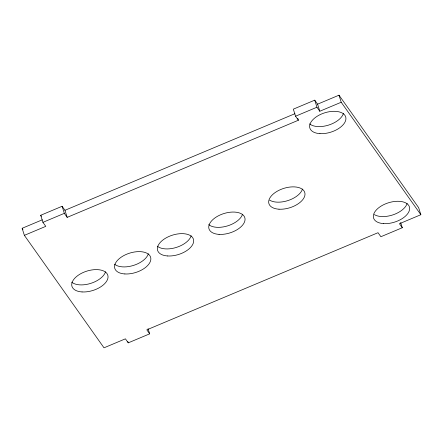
<?xml version="1.0" encoding="UTF-8"?>
<svg xmlns="http://www.w3.org/2000/svg" width="443" height="443" viewBox="0 0 443 443"><rect width="100%" height="100%" fill="white"/><g stroke="black" fill="none" stroke-linecap="round" stroke-linejoin="round"><path stroke-width="0.66" d="M42.301 219.817L22.15 228.283L24.365 235.349L45.773 226.356L42.927 222.342L40.712 215.27L62.12 206.277L64.966 210.298L67.181 217.363L298.394 120.236L297.79 118.309M24.365 235.349L104.005 347.816L125.413 338.823L128.26 342.843L149.668 333.845L146.821 329.83L378.034 232.702L380.88 236.723L402.288 227.73L399.442 223.709L420.85 214.717L341.21 102.25L319.802 111.243L317.587 104.177L314.74 100.157L293.332 109.155L295.547 116.221L298.394 120.236M64.966 210.298L294.905 113.707M317.587 104.177L338.995 95.184L418.635 207.651L420.85 214.717M42.927 222.342L64.335 213.343L67.181 217.363M295.547 116.221L316.955 107.228L319.802 111.243M40.712 215.27L41.426 216.278M22.15 228.283L22.947 229.408M400.677 222.585L402.288 227.73M338.995 95.184L341.21 102.25M314.74 100.157L316.955 107.228M148.056 328.706L149.668 333.845M127.855 341.559L128.26 342.843M62.12 206.277L64.335 213.343M407.128 203.453A18.772 10.145 -17.4 0 1 393.046 214.833A18.772 10.145 -17.4 0 1 374.291 214.567M343.414 113.474A18.772 10.145 -17.4 0 1 328.396 125.159A18.772 10.145 -17.4 0 1 309.585 123.868M105.528 271.78A18.772 10.145 -17.4 0 1 90.505 283.459A18.772 10.145 -17.4 0 1 71.694 282.174M191.16 235.803A18.772 10.145 -17.4 0 1 176.142 247.487A18.772 10.145 -17.4 0 1 157.331 246.197M242.542 214.224A18.772 10.145 -17.4 0 1 227.519 225.902A18.772 10.145 -17.4 0 1 208.708 224.618M302.486 189.039A18.772 10.145 -17.4 0 1 288.399 200.424A18.772 10.145 -17.4 0 1 269.643 200.153M148.344 253.795A18.772 10.145 -17.4 0 1 133.326 265.473A18.772 10.145 -17.4 0 1 114.51 264.183M383.66 223.61A18.772 10.145 -17.4 0 0 409.592 207.734A18.772 10.145 -17.4 0 0 381.185 206.05A18.772 10.145 -17.4 0 0 383.66 223.61M319.946 133.636A18.772 10.145 -17.4 0 0 345.878 117.76A18.772 10.145 -17.4 0 0 317.47 116.077A18.772 10.145 -17.4 0 0 319.946 133.636M82.055 291.937A18.772 10.145 -17.4 0 0 107.987 276.061A18.772 10.145 -17.4 0 0 79.579 274.378A18.772 10.145 -17.4 0 0 82.055 291.937M167.687 255.965A18.772 10.145 -17.4 0 0 193.624 240.089A18.772 10.145 -17.4 0 0 165.217 238.406A18.772 10.145 -17.4 0 0 167.687 255.965M219.069 234.38A18.772 10.145 -17.4 0 0 245.001 218.504A18.772 10.145 -17.4 0 0 216.594 216.821A18.772 10.145 -17.4 0 0 219.069 234.38M279.012 209.201A18.772 10.145 -17.4 0 0 304.945 193.32A18.772 10.145 -17.4 0 0 276.537 191.636A18.772 10.145 -17.4 0 0 279.012 209.201M124.871 273.951A18.772 10.145 -17.4 0 0 150.808 258.075A18.772 10.145 -17.4 0 0 122.401 256.392A18.772 10.145 -17.4 0 0 124.871 273.951"/></g></svg>
